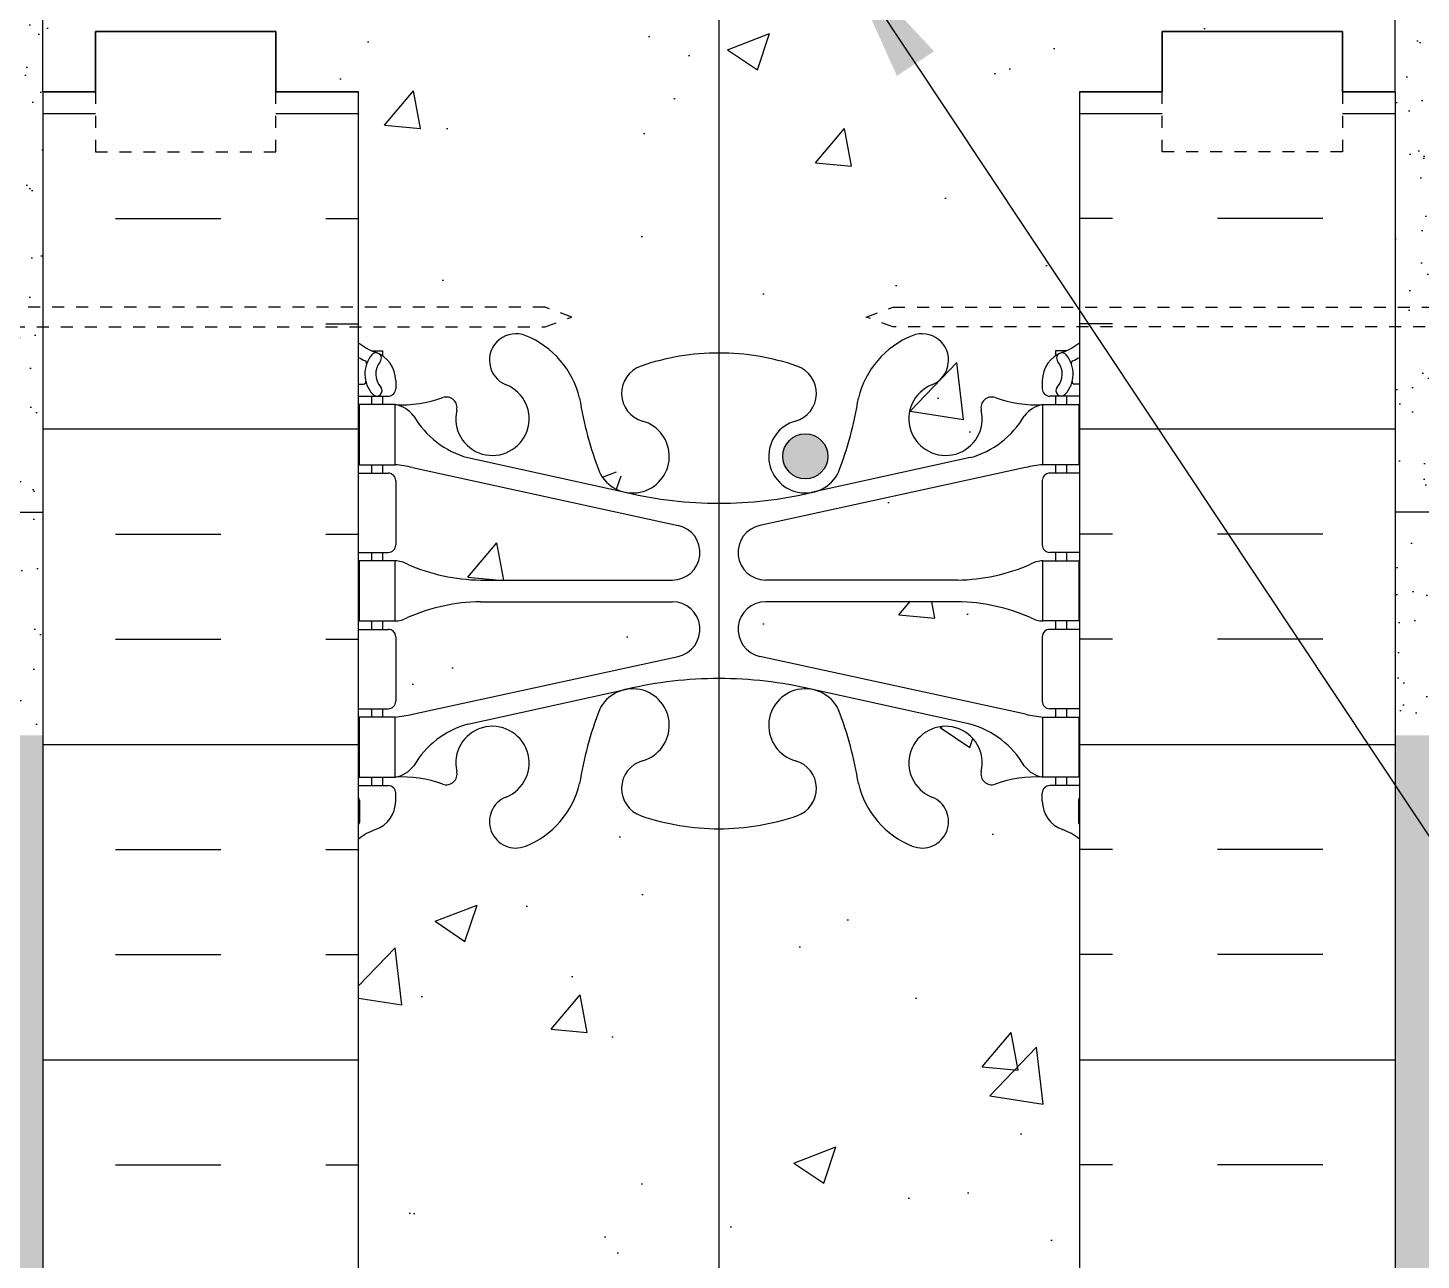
# Model space of a CAD drawing. Header units: inches. Extents: x -9 to 44, y 201.4 to 266.9.
# Drawn here: x 11.52 to 23.11, y 237.21 to 247.46 of the extents above; entities that cross this region are included whole.
import ezdxf

# ---------------------------------------------------------------- set-up
doc = ezdxf.new("R2010")
doc.units = ezdxf.units.IN
doc.header["$LTSCALE"] = 0.5
doc.header["$MEASUREMENT"] = 0
doc.linetypes.add('DASHED2', pattern=[0.375, 0.25, -0.125])
doc.linetypes.add('HIDDEN2', pattern=[0.1875, 0.125, -0.0625])
for name, color, linetype in [('HATCH', 12, 'Continuous'), ('line25', 2, 'Continuous'), ('LINE3', 3, 'Continuous'), ('LINE50', 5, 'Continuous'), ('LINE9', 9, 'Continuous'), ('TEXT', 4, 'Continuous'), ('Web_Edge', 9, 'Continuous')]:
    doc.layers.add(name, color=color, linetype=linetype)
doc.styles.add('DIM', font='romans.shx', dxfattribs={"width": 0.7})
doc.dimstyles.new('ext', dxfattribs={"dimscale": 12, "dimtxt": 0.09375, "dimasz": 0.09375, "dimexe": 0.09375, "dimexo": 0.0625, "dimgap": 0.0625, "dimtad": 0, "dimjust": 1, "dimdec": 1, "dimzin": 3, "dimdsep": 46, "dimlunit": 4, "dimtxsty": 'DIM', "dimcen": 0.09, "dimdle": 0.09375, "dimclrt": 4, "dimadec": 0, "dimazin": 0, "dimtfac": 1, "dimtdec": 1, "dimtmove": 2, "dimatfit": 3, "dimfxl": 0, "dimfrac": 2, "dimtolj": 1, "dimtzin": 0, "dimarcsym": 0})
pattern_1 = [(50, (0, 0), (3.586300913003767, -0.3137606749129755), [0.375, -4.125]), (355, (0, 0), (-0.693756668065, 3.760960668500059), [0.3, -3.3]), (100.4514, (0.2988584, -0.0261467), (2.892546908570108, 3.447197710304768), [0.31870095, -3.50571056]), (46.18420000000001, (0, 1), (5.336205243128222, -0.8275950716450904), [0.5625, -6.1875]), (96.6356, (0.444683725, 0.931033465), (4.673313527743517, 4.870589354502209), [0.47805144, -5.258565]), (351.1842, (0, 1), (4.673309725668136, 4.870593004626623), [0.45, -4.95]), (21, (0.5, 0.75), (2.984535260592308, -2.013094453326694), [0.375, -4.125]), (326.0000000000001, (0.5, 0.75), (1.216576659607909, 3.625750225234265), [0.3, -3.3]), (71.4514, (0.748711165, 0.58224197), (4.20111314290745, 1.612652483549762), [0.31870095, -3.50571056]), (37.50000000000001, (0, 0), (0.06079927658645334, 1.664469269156557), [0, -3.26, 0, -3.35, 0, -3.3125]), (7.499999999999999, (0, 0), (1.315347687210743, 1.972058559411801), [0, -1.91, 0, -3.185, 0, -1.2625]), (327.5, (-1.115, 0), (2.669112180862045, -0.112774358671899), [0, -1.25, 0, -3.9, 0, -5.175]), (317.5, (-1.615, 0), (2.915930846711931, 0.5005249116615882), [0, -1.625, 0, -2.59, 0, -3.675])]
pattern_2 = [(37.50000000000001, (0, 0), (-0.01574833952740204, 0.4817059422532897), [0, -0.38, 0, -0.425, 0, -0.40625]), (7.499999999999999, (0, 0), (0.4424441763169318, 0.7055365163074351), [0, -0.205, 0, -0.3425, 0, -0.13125]), (327.5, (-0.3075, 0), (0.7785354654378738, 0.001414763384241124), [0, -0.125, 0, -0.45, 0, -0.5875]), (317.5, (-0.3075, 0), (0.7515316511430733, 0.2194188912335623), [0, -0.0625, 0, -0.295, 0, -0.3375])]

msp = doc.modelspace()

# ---------------------------------------------------------------- hatches: boundary and pattern name
at = {"layer": 'HATCH'}
h = msp.add_hatch(dxfattribs=at)
h.set_pattern_fill('AR-SAND', color=256, scale=0.25, style=0)
h.set_pattern_definition(pattern_2)
h.paths.add_polyline_path([(23.3966874143037, 253.5360542320735), (22.8966874143037, 253.5360444132299), (22.8966874143037, 252.9325003595698), (22.8966874143037, 246.9325001422332), (22.8966874143037, 241.5784531545292), (23.3966874143037, 241.5784531545293), (23.3966874143037, 243.1825003595697), (23.39668735141629, 243.1825003595697), (23.39668735141629, 246.9325003595698), (23.3966874143037, 246.9325003595698)])
h.paths.add_polyline_path([(23.3966874143037, 255.4325003595698), (22.8966874143037, 255.4325003595698), (22.8966874143037, 253.6984519485843), (23.3966874143037, 253.6984904988888), (23.39668741430369, 253.8449557379211)])
h.paths.add_polyline_path([(11.64668741430371, 255.4325003595698), (11.14668741430371, 255.4325003595698), (11.14668741430371, 253.6984904988888), (11.64668741430371, 253.6984519485843)])
h.paths.add_polyline_path([(11.6466874143037, 252.9325002509015), (11.6466874143037, 253.5360444132298), (11.14668741430371, 253.5360542320735), (11.14668741430371, 253.3895889930407), (11.1466874143037, 241.5784531545292), (11.6466874143037, 241.5784531545292), (11.6466874143037, 246.9325001422332)])
h = msp.add_hatch(dxfattribs=at)
h.set_pattern_fill('AR-CONC', color=256, scale=0.5, style=0)
h.set_pattern_definition(pattern_1)
h.paths.add_polyline_path([(22.8966874143037, 252.9325002509014), (11.6466874143037, 252.9325003595698), (11.6466874143037, 246.9325001422332), (12.0841874143037, 246.9325001422332), (12.0841874143037, 247.4325001422332), (13.5841874143037, 247.4325001422332), (13.5841874143037, 246.9325001422332), (14.2716874143037, 246.9325001422332), (14.2716874143037, 244.8434816236634, 0.06439757034050445), (14.38169103441748, 244.7775220983998), (14.47169103441803, 244.7775220984067), (14.47169103442076, 244.7357960384825, -0.2490694201798393), (14.5816910344368, 244.528672886713), (14.58169103444044, 244.4611728867024, -0.4142135623864142), (14.51919103444044, 244.3986728866996), (14.47169103444259, 244.3986728866996), (14.47169103444713, 244.3286728866996), (14.5766910344326, 244.3286728866996, 0.1004604156421057), (14.9703895044997, 244.3858356425472, -0.6014354320922017), (15.08989297472406, 244.2809523001235, 2.182094824737766), (15.49997312858921, 244.4938617315726, -1), (15.66340170001808, 244.9023848056343, -0.2443795113575865), (16.11180957282605, 244.3816279011788, 0.05315652255459808), (16.27764902704261, 243.767546269267, 0.2232530870723599), (16.47797681042061, 243.6026924183327), (16.49759514237246, 243.5983810256332, 0.9554715931267755), (16.63587912636684, 244.1918509609154, -0.735592542233621), (16.62309425593292, 244.6498975380552, -0.08275514747001445), (17.2716874143037, 244.7579866218346, -0.08275514747013592), (17.92028057267539, 244.6498975380549, -0.7355925422346679), (17.90749570224061, 244.1918509609149, 0.9554715930979377), (18.04577968620691, 243.598381025627), (18.06539801818596, 243.6026924183325, 0.2232530870730148), (18.26572580156469, 243.7675462692671, 0.05315652255498537), (18.43156525578241, 244.3816279011833, -0.2443795113559685), (18.87997312858934, 244.9023848056343, -1), (19.04340170001825, 244.4938617315726, 2.182094824738817), (19.4534818538832, 244.2809523001235, -0.6014354320935724), (19.57298532410766, 244.3858356425472, 0.1004604156422705), (19.9666837941754, 244.3286728866996), (20.07168379416026, 244.3286728866996), (20.07168379416481, 244.3986728866996), (20.02418379416696, 244.3986728866996, -0.4142135623864142), (19.96168379416696, 244.4611728867024), (19.9616837941706, 244.5286728867186, -0.2490694201739146), (20.07168379418664, 244.7357960384825), (20.07168379418937, 244.7775220984066), (20.16168379418991, 244.7775220983998, 0.06439757034050952), (20.2716874143037, 244.8434816236634), (20.2716874143037, 246.9325001422332), (20.9591874143037, 246.9325001422332), (20.9591874143037, 247.4325001422332), (22.4591874143037, 247.4325001422332), (22.4591874143037, 246.9325001422332), (22.8966874143037, 246.9325001422332)])
h.paths.add_polyline_path([(16.7407161092263, 243.8982665171904, -1), (16.3657161092263, 243.8982665171904, -1)], flags=16)
h.paths.add_polyline_path([(16.88255862955594, 242.8686728866998, 0.8972920715073299), (16.9319261572594, 243.3233122581565), (14.72069091060149, 243.8048702131752, 0.03653717785633374), (14.5766910344326, 243.8286728866996), (14.47169103448078, 243.8286728866996), (14.47169103448533, 243.7586728866997), (14.51919103444044, 243.7586728866997, -0.414213562373095), (14.58169103444044, 243.6961728866997), (14.58169103444044, 243.1611728866997, -0.4142135623730952), (14.51919103444044, 243.0986728866997), (14.47169103452808, 243.0986728866997), (14.47169103453263, 243.0286728866997), (14.56844552434403, 243.0286728866998, -0.1342559353404942), (14.68029317699137, 243.0003438606635, 0.09784354240382391), (15.28641699451974, 242.8686728866997)])
h.paths.add_polyline_path([(16.92597083885662, 242.2327365790821), (17.10840768775978, 242.4151734279853, 0.471107494128934), (16.88255862955594, 242.6886728866998), (15.28641699451765, 242.6886728866998, 0.09784354240360763), (14.68029317699073, 242.5570019127357, -0.1342559353394306), (14.56844552434422, 242.5286728866998), (14.47169103456491, 242.5286728866998), (14.47169103456946, 242.4586728866997), (14.51919103444044, 242.4586728866997, -0.414213562375226), (14.58169103444089, 242.3961728866997), (14.58169103444089, 241.8611728866997, -0.4142135623730952), (14.51919103444089, 241.7986728866997), (14.47169103461221, 241.7986728866997), (14.47169103461675, 241.7286728866998), (14.57669103443163, 241.7286728866998, 0.03653717785721219), (14.72069091060396, 241.7524755602249)])
h.paths.add_polyline_path([(17.611448671348, 243.3233122581565, 0.8972920715073299), (17.66081619905145, 242.8686728866998), (19.25695783408975, 242.8686728866997, 0.09784354240360393), (19.86308165161664, 243.0003438606638, -0.1342559353395354), (19.97492930426325, 243.0286728866998), (20.07168379407477, 243.0286728866997), (20.07168379407932, 243.0986728866997), (20.02418379416696, 243.0986728866997, -0.4142135623730952), (19.96168379416696, 243.1611728866997), (19.96168379416696, 243.6961728866997, -0.414213562373095), (20.02418379416696, 243.7586728866997), (20.07168379412206, 243.7586728866997), (20.07168379412661, 243.8286728866996), (19.9666837941748, 243.8286728866996, 0.03653717785682582), (19.82268391800399, 243.8048702131748)])
h.paths.add_polyline_path([(17.66081619905145, 242.6886728866998, 0.8972920715104126), (17.611448671348, 242.234033515243), (19.82268391800591, 241.7524755602243, 0.03653717785651572), (19.96668379417552, 241.7286728866998), (20.07168379399065, 241.7286728866998), (20.07168379399519, 241.7986728866996), (20.0241837941665, 241.7986728866997, -0.4142135623730952), (19.9616837941665, 241.8611728866997), (19.9616837941665, 242.3961728866997, -0.414213562375226), (20.02418379416696, 242.4586728866997), (20.07168379403794, 242.4586728866996), (20.07168379404249, 242.5286728866998), (19.97492930426333, 242.5286728866998, -0.1342559353404496), (19.86308165161602, 242.557001912736, 0.09784354240390548), (19.25695783408714, 242.6886728866998)])
h.paths.add_polyline_path([(17.90749570224038, 241.3654948124841, -0.1174112027118042), (18.0046261710313, 241.3113919112568), (18.2716874143037, 241.5784531545292), (18.33875653655031, 241.5784531545292, 0.01864051762276766), (18.26572580156479, 241.7897995041325, 0.2232530870723599), (18.06539801818679, 241.9546533550668), (18.04577968623493, 241.9589647477663, 0.955471593126231)])
h.paths.add_polyline_path([(16.64361039680131, 241.9503761370268, 0.1216662116085698), (16.4975951423729, 241.9589647477665), (16.47797681042133, 241.954653355067, 0.2232530870729235), (16.27764902704271, 241.7897995041324, 0.01864051762276825), (16.20461829205708, 241.5784531545292), (16.27168741430372, 241.5784531545292)])
h = msp.add_hatch(dxfattribs=at)
h.set_pattern_fill('INSUL', color=256, scale=7, style=0)
h.set_pattern_definition([(0, (0, 0), (0, 2.625), []), (0, (0, 0.875), (0, 2.625), [0.875, -0.875]), (0, (0, 1.75), (0, 2.625), [0.875, -0.875])])
h.paths.add_polyline_path([(14.2716874143037, 246.9325001422332), (13.5841874143037, 246.9325001422332), (13.5841874143037, 246.4325001422332), (12.0841874143037, 246.4325001422332), (12.0841874143037, 246.9325001422332), (11.6466874143037, 246.9325001422332), (11.6466874143037, 245.1386400803968), (13.32397623604494, 245.1385816268211), (13.54822158977237, 245.0574232293388), (13.32435109384077, 244.9762050959311), (11.6466874143037, 244.9762380413659), (11.6466874143037, 228.9325001422332), (12.0841874143037, 228.9325001422332), (12.0841874143037, 229.4325001422332), (13.5841874143037, 229.4325001422332), (13.5841874143037, 228.9325001422332), (14.2716874143037, 228.9325001422332)])
h.paths.add_polyline_path([(11.6466874143037, 221.4962913877395), (14.2716874143037, 221.4962913877395), (14.2716874143037, 228.9325001422332), (13.5841874143037, 228.9325001422332), (13.5841874143037, 228.4325001422332), (12.0841874143037, 228.4325001422332), (12.0841874143037, 228.9325001422332), (11.6466874143037, 228.9325001422332)])
h = msp.add_hatch(dxfattribs=at)
h.set_pattern_fill('INSUL', color=256, scale=7, style=0)
h.set_pattern_definition([(179.9999999999556, (34.54337482842845, -1.338662514172029e-11), (2.032864111499763e-12, 2.625), []), (179.9999999999556, (34.54337482842913, 0.8749999999866134), (2.032864111499763e-12, 2.625), [0.875, -0.875]), (179.9999999999556, (34.54337482842981, 1.749999999986613), (2.032864111499763e-12, 2.625), [0.875, -0.875])])
h.paths.add_polyline_path([(20.27168741431599, 246.9325001422309), (20.95918741431599, 246.9325001422303), (20.9591874143156, 246.4325001422303), (22.4591874143156, 246.4325001422291), (22.45918741431598, 246.9325001422291), (22.89668741431598, 246.9325001422288), (22.8966874143146, 245.1386400803925), (21.21939859257336, 245.1385816268181), (20.99515323884587, 245.0574232293359), (21.2190237347774, 244.9762050959281), (22.89668741431447, 244.9762380413615), (22.89668741430205, 228.9325001422288), (22.45918741430205, 228.9325001422292), (22.45918741430243, 229.4325001422292), (20.95918741430243, 229.4325001422303), (20.95918741430205, 228.9325001422303), (20.27168741430205, 228.9325001422308)])
h.paths.add_polyline_path([(22.89668741429629, 221.4962913877351), (20.27168741429629, 221.4962913877372), (20.27168741430205, 228.9325001422309), (20.95918741430205, 228.9325001422303), (20.95918741430166, 228.4325001422303), (22.45918741430166, 228.4325001422291), (22.45918741430205, 228.9325001422291), (22.89668741430205, 228.9325001422288)])
h = msp.add_hatch(dxfattribs=at)
h.set_pattern_fill('AR-CONC', color=256, scale=0.5, style=0)
h.set_pattern_definition(pattern_1)
h.paths.add_polyline_path([(17.66081619905147, 232.9963273977665, 0.8972920715073299), (17.61144867134801, 232.5416880263099), (19.82268391800592, 232.0601300712912, 0.03653717785633356), (19.96668379417481, 232.0363273977668), (20.07168379412663, 232.0363273977668), (20.07168379412208, 232.1063273977667), (20.02418379416697, 232.1063273977666, -0.414213562373095), (19.96168379416697, 232.1688273977666), (19.96168379416697, 232.7038273977667, -0.4142135623730952), (20.02418379416697, 232.7663273977667), (20.07168379407933, 232.7663273977667), (20.07168379407479, 232.8363273977666), (19.97492930426334, 232.8363273977666, -0.134255935340447), (19.86308165161604, 232.8646564238029, 0.09784354240386217), (19.25695783408743, 232.9963273977666)])
h.paths.add_polyline_path([(17.61144867134801, 233.6309667692234, 0.8972920715104113), (17.66081619905147, 233.1763273977665), (19.25695783408976, 233.1763273977666, 0.09784354240360632), (19.86308165161667, 233.3079983717307, -0.1342559353395519), (19.97492930426329, 233.3363273977666), (20.0716837940425, 233.3363273977666), (20.07168379403795, 233.4063273977667), (20.02418379416697, 233.4063273977667, -0.414213562375226), (19.96168379416652, 233.4688273977667), (19.96168379416652, 234.0038273977667, -0.4142135623730952), (20.02418379416652, 234.0663273977667), (20.0716837939952, 234.0663273977667), (20.07168379399066, 234.1363273977666), (19.96668379417581, 234.1363273977666, 0.03653717785723123), (19.8226839180034, 234.1125247242415)])
h.paths.add_polyline_path([(16.88255862955596, 233.1763273977665, 0.8972920715104126), (16.93192615725941, 233.6309667692234), (14.7206909106015, 234.112524724242, 0.03653717785652821), (14.57669103443185, 234.1363273977666), (14.47169103461677, 234.1363273977666), (14.47169103461222, 234.0663273977667), (14.51919103444091, 234.0663273977667, -0.4142135623730952), (14.58169103444091, 234.0038273977667), (14.58169103444091, 233.4688273977667, -0.414213562375226), (14.51919103444045, 233.4063273977667), (14.47169103456947, 233.4063273977666), (14.47169103456493, 233.3363273977666), (14.56844552434446, 233.3363273977666, -0.1342559353400082), (14.68029317699139, 233.3079983717303, 0.09784354240385121), (15.28641699451993, 233.1763273977666)])
h.paths.add_polyline_path([(16.93192615725941, 232.5416880263099, 0.8972920715073299), (16.88255862955596, 232.9963273977665), (15.28641699451767, 232.9963273977666, 0.09784354240360385), (14.68029317699077, 232.8646564238025, -0.1342559353395025), (14.56844552434419, 232.8363273977666), (14.47169103453264, 232.8363273977666), (14.47169103452809, 232.7663273977666), (14.51919103444045, 232.7663273977667, -0.4142135623730952), (14.58169103444045, 232.7038273977667), (14.58169103444045, 232.1688273977666, -0.414213562373095), (14.51919103444045, 232.1063273977666), (14.47169103448535, 232.1063273977666), (14.4716910344808, 232.0363273977667), (14.57669103443261, 232.0363273977668, 0.0365371778570482), (14.72069091060429, 232.0601300712918)])
h.paths.add_polyline_path([(17.27168743117547, 240.7993591515648, -0.08275514959355061), (16.62309425593201, 240.9074482353446, -0.73559254223467), (16.6358791263668, 241.3654948124846, 0.9554715930981074), (16.49759514240059, 241.9589647477725), (16.47797681042085, 241.9546533550669, 0.223253087072501), (16.27764902704272, 241.7897995041324, 0.05315652255498755), (16.111809572825, 241.1757178722162, -0.2443795113559491), (15.66340170001807, 240.6549609677652, -1), (15.49997312858916, 241.0634840418269, 2.182094824738835), (15.08989297472422, 241.276393473276, -0.6014354320977948), (14.97038950449871, 241.1715101308527, 0.1004604156424614), (14.57669103443015, 241.2286728866998), (14.47169103464996, 241.2286728866997), (14.47169103465451, 241.1586728866997), (14.51919103444, 241.1586728866997, -0.4142135623864142), (14.58169103444, 241.0961728866969), (14.58169103443636, 241.0286728866807, -0.317837245170933), (14.41502436777303, 240.7929706263054, 0.08241458984435955), (14.2716874143037, 240.7138641497363), (14.2716874143037, 235.1511361347301, 0.08241458984435009), (14.41502436777301, 235.0720296581609, -0.3178372451770838), (14.58169103443636, 234.8363273977801), (14.58169103444, 234.7688273977695, -0.4142135623864142), (14.51919103444, 234.7063273977666), (14.47169103465451, 234.7063273977666), (14.47169103464996, 234.6363273977666), (14.5766910344302, 234.6363273977666, 0.100460415642616), (14.97038950449933, 234.6934901536139, -0.6014354320937474), (15.08989297472407, 234.5886068111904, 2.182094824737791), (15.49997312858923, 234.8015162426395, -1), (15.6634017000181, 235.2100393167011, -0.2443795113575919), (16.11180957282607, 234.6892824122456, 0.05315652255460317), (16.27764902704266, 234.0752007803338, 0.2232530870729076), (16.47797681042134, 233.9103469293994), (16.49759514237331, 233.9060355366998, 0.9554715931262864), (16.63587912636703, 234.4995054719822, -0.7355925422339569), (16.62309425593291, 234.9575520491221, -0.08275514892821964), (17.27168742588999, 235.0656411329015)])
h.paths.add_polyline_path([(20.2716874143037, 240.7138641497363, 0.08241458984434617), (20.1283504608344, 240.7929706263054, -0.317837245177038), (19.96168379417107, 241.0286728866863), (19.96168379416743, 241.0961728866969, -0.4142135623864142), (20.02418379416743, 241.1586728866997), (20.07168379395291, 241.1586728866997), (20.07168379395746, 241.2286728866998), (19.96668379417711, 241.2286728866998, 0.1004604156425892), (19.57298532410809, 241.1715101308524, -0.6014354320938642), (19.45348185388335, 241.276393473276, 2.182094824737785), (19.0434017000182, 241.0634840418269, -1), (18.87997312858933, 240.6549609677652, -0.244379511357592), (18.43156525578136, 241.1757178722208, 0.0531565225546031), (18.26572580156477, 241.7897995041326, 0.2232530870728768), (18.06539801818611, 241.9546533550669), (18.04577968623395, 241.9589647477666, 0.9554715931257719), (17.90749570224041, 241.3654948124841, -0.7355925422341094), (17.92028057267452, 240.9074482353442, -0.08275514534660662), (17.27168743117547, 240.7993591515648), (17.27168742588999, 235.0656411329015, -0.08275514601193315), (17.92028057267541, 234.9575520491218, -0.7355925422346679), (17.90749570224063, 234.4995054719818, 0.9554715930981356), (18.04577968620685, 233.9060355366938), (18.06539801818655, 233.9103469293995, 0.2232530870725242), (18.26572580156471, 234.0752007803339, 0.05315652255498299), (18.43156525578242, 234.6892824122501, -0.2443795113559711), (18.87997312858937, 235.2100393167011, -1), (19.04340170001826, 234.8015162426395, 2.182094824738853), (19.45348185388321, 234.5886068111903, -0.6014354320978721), (19.57298532410873, 234.6934901536137, 0.1004604156424578), (19.96668379417727, 234.6363273977666), (20.07168379395747, 234.6363273977666), (20.07168379395291, 234.7063273977666), (20.02418379416743, 234.7063273977666, -0.4142135623864142), (19.96168379416743, 234.7688273977695), (19.96168379417107, 234.8363273977857, -0.3178372451709339), (20.12835046083439, 235.0720296581609, 0.08241458984433751), (20.2716874143037, 235.1511361347301)])
h = msp.add_hatch(dxfattribs=at)
h.set_pattern_fill('AR-SAND', color=256, scale=0.25, style=0)
h.set_pattern_definition(pattern_2)
h.paths.add_polyline_path([(11.14668741430364, 221.4962913877395), (11.6466874143037, 221.4962913877395), (11.6466874143037, 241.5775393157304), (11.14668741430368, 241.5775393157304)])
h = msp.add_hatch(dxfattribs=at)
h.set_pattern_fill('AR-SAND', color=256, scale=0.25, style=0)
h.set_pattern_definition([(142.5, (34.5433748286074, 0), (0.01574833952740204, 0.4817059422532897), [0, -0.38, 0, -0.425, 0, -0.40625]), (172.5, (34.5433748286074, 0), (-0.4424441763169318, 0.7055365163074351), [0, -0.205, 0, -0.3425, 0, -0.13125]), (212.5, (34.8508748286074, 0), (-0.7785354654378738, 0.001414763384241124), [0, -0.125, 0, -0.45, 0, -0.5875]), (222.5, (34.8508748286074, 0), (-0.7515316511430733, 0.2194188912335623), [0, -0.0625, 0, -0.295, 0, -0.3375])])
h.paths.add_polyline_path([(23.39668741430376, 221.4962913877395), (22.8966874143037, 221.4962913877395), (22.8966874143037, 241.5775393157304), (23.39668741430372, 241.5775393157304)])
at = {"layer": 'LINE3'}
msp.add_hatch(color=256, dxfattribs=at).paths.add_polyline_path([(18.17765871938111, 243.8982665171904, 1), (17.80265871938111, 243.8982665171904, 1)])

# ---------------------------------------------------------------- linework, layer by layer
at = {"layer": 'line25'}
for p, q in [((14.2716874143037, 221.4962913877395), (14.2716874143037, 246.9325001422332)), ((20.2716874143037, 246.9325001422332), (20.2716874143037, 221.4962913877395))]:
    msp.add_line(p, q, dxfattribs=at)
at = {"layer": 'LINE3'}
msp.add_line((17.27168744328191, 253.9325004139039), (17.27168741430325, 222.4962913877395), dxfattribs=at)
msp.add_circle((17.99015871938111, 243.8982665171904), 0.1875, dxfattribs=at)
at = {"layer": 'LINE50'}
for p, q in [((11.6466874143037, 246.9325001422332), (11.6466874143037, 221.4962913877395)), ((22.8966874143037, 246.9325001422332), (22.8966874143037, 221.4962913877395))]:
    msp.add_line(p, q, dxfattribs=at)
at = {"layer": 'LINE50', "color": 2}
for p, q in [((11.14668741430371, 243.4325003595698), (11.64668741430371, 243.4325003595698)), ((23.3966874143035, 243.4325003595698), (22.8966874143035, 243.4325003595698))]:
    msp.add_line(p, q, dxfattribs=at)
at = {"layer": 'LINE50'}
for points in [[(14.2716874143037, 246.9325001422332), (13.5841874143037, 246.9325001422332), (13.5841874143037, 247.4325001422332), (12.0841874143037, 247.4325001422332), (12.0841874143037, 246.9325001422332), (11.6466874143037, 246.9325001422332)], [(11.6466874143037, 246.9325001422332), (12.0841874143037, 246.9325001422332), (12.0841874143037, 247.4325001422332), (13.5841874143037, 247.4325001422332), (13.5841874143037, 246.9325001422332), (14.2716874143037, 246.9325001422332)], [(20.2716874143037, 246.9325001422332), (20.9591874143037, 246.9325001422332), (20.9591874143037, 247.4325001422332), (22.4591874143037, 247.4325001422332), (22.4591874143037, 246.9325001422332), (22.8966874143037, 246.9325001422332)], [(22.8966874143037, 246.9325001422332), (22.4591874143037, 246.9325001422332), (22.4591874143037, 247.4325001422332), (20.9591874143037, 247.4325001422332), (20.9591874143037, 246.9325001422332), (20.2716874143037, 246.9325001422332)]]:
    msp.add_lwpolyline(points, dxfattribs=at)
at = {"layer": 'LINE9', "linetype": 'HIDDEN2'}
for p, q in [((15.82421699089803, 245.1384944933411), (9.396687414303699, 245.1387184929777)), ((16.0482215897724, 245.0574232293388), (15.82381118222273, 245.1386413627465)), ((15.82421577735854, 244.9761560043701), (16.0482215897724, 245.0574232293388)), ((18.49515323883503, 245.0574232293388), (18.7195636463847, 245.1386413627465)), ((18.71915905124889, 244.9761560043701), (18.49515323883503, 245.0574232293388)), ((18.7191578377094, 245.1384944933411), (25.14668741430373, 245.1387184929777)), ((9.396687414303699, 244.9762822261623), (15.82421577735854, 244.9761560043701)), ((25.14668741430373, 244.9762822261623), (18.71915905124889, 244.9761560043701))]:
    msp.add_line(p, q, dxfattribs=at)
at = {"layer": 'LINE9', "linetype": 'DASHED2', "ltscale": 0.15}
for points in [[(12.0841874143037, 246.9325001422332), (12.0841874143037, 246.9325001422332), (12.0841874143037, 246.4325001422332), (13.5841874143037, 246.4325001422332), (13.5841874143037, 246.9325001422332), (13.5841874143037, 246.9325001422332)], [(22.4591874143037, 246.9325001422332), (22.4591874143037, 246.9325001422332), (22.4591874143037, 246.4325001422332), (20.9591874143037, 246.4325001422332), (20.9591874143037, 246.9325001422332), (20.9591874143037, 246.9325001422332)]]:
    msp.add_lwpolyline(points, dxfattribs=at)
at = {"layer": 'TEXT', "color": 2}
for p, q in [((11.6466874143037, 246.9325001422332), (11.6466874143037, 253.5360444132298)), ((22.8966874143037, 246.9325001422332), (22.8966874143037, 253.5360444132299))]:
    msp.add_line(p, q, dxfattribs=at)
at = {"layer": 'Web_Edge'}
for p, q in [((14.38169103441744, 244.7775220983998), (14.47169103441805, 244.7775220984066)), ((14.47169103441805, 244.7775220984066), (14.47169103442077, 244.7357960384825)), ((20.16168379418998, 244.7775220983998), (20.07168379418938, 244.7775220984066)), ((20.07168379418938, 244.7775220984066), (20.07168379418665, 244.7357960384825)), ((14.27168741430371, 244.4986728866996), (14.31356657082627, 244.4986728866997)), ((14.58169103443682, 244.5286728867186), (14.58169103444046, 244.4611728867024)), ((19.96168379417061, 244.5286728867186), (19.96168379416697, 244.4611728867024)), ((20.27168741430371, 244.4986728866996), (20.22980825778116, 244.4986728866997)), ((14.27168741430371, 244.3986728866996), (14.51919103444046, 244.3986728866996)), ((14.38169103441744, 244.3986728866995), (14.38169103441744, 244.3286728866996)), ((14.4716910344426, 244.3986728866995), (14.47169103444715, 244.3286728866996)), ((20.27168741430371, 244.3986728866996), (20.02418379416697, 244.3986728866996)), ((20.07168379416483, 244.3986728866995), (20.07168379416028, 244.3286728866996)), ((20.16168379418998, 244.3986728866995), (20.16168379418998, 244.3286728866996)), ((15.18169103448175, 243.8875686781819), (16.50354660331261, 243.5970731119271)), ((19.36168379412568, 243.8875686781819), (18.03982822529481, 243.5970731119271)), ((14.38169103441744, 243.8286728866996), (14.38169103441744, 243.7586728866997)), ((14.4716910344808, 243.8286728866996), (14.47169103448535, 243.7586728866997)), ((14.72069091060151, 243.8048702131752), (16.93192615725941, 243.3233122581565)), ((19.82268391800592, 243.8048702131752), (17.61144867134801, 243.3233122581565)), ((20.07168379412663, 243.8286728866996), (20.07168379412208, 243.7586728866997)), ((20.16168379418998, 243.8286728866996), (20.16168379418998, 243.7586728866997)), ((14.27168741430371, 243.7586728866996), (14.51919103444046, 243.7586728866997)), ((14.58169103444046, 243.6961728866997), (14.58169103444046, 243.1611728866997)), ((19.96168379416697, 243.6961728866997), (19.96168379416697, 243.1611728866997)), ((20.27168741430371, 243.7586728866996), (20.02418379416697, 243.7586728866997)), ((14.27168741430371, 243.0986728866996), (14.51919103444046, 243.0986728866997)), ((14.38169103441699, 243.0986728866997), (14.38169103441699, 243.0286728866998)), ((14.47169103452809, 243.0986728866997), (14.47169103453264, 243.0286728866998)), ((20.27168741430371, 243.0986728866996), (20.02418379416697, 243.0986728866997)), ((20.07168379407933, 243.0986728866997), (20.07168379407479, 243.0286728866998)), ((20.16168379419044, 243.0986728866997), (20.16168379419044, 243.0286728866998)), ((15.28641699451767, 242.8686728866997), (16.88255862955596, 242.8686728866998)), ((19.25695783408976, 242.8686728866997), (17.66081619905147, 242.8686728866998)), ((15.28641699451767, 242.6886728866998), (16.88255862955596, 242.6886728866998)), ((19.25695783408976, 242.6886728866998), (17.66081619905147, 242.6886728866998)), ((14.38169103441699, 242.5286728866998), (14.38169103441699, 242.4586728866996)), ((14.47169103456493, 242.5286728866998), (14.47169103456948, 242.4586728866998)), ((20.0716837940425, 242.5286728866998), (20.07168379403795, 242.4586728866998)), ((20.16168379419044, 242.5286728866998), (20.16168379419044, 242.4586728866996)), ((14.27168741430371, 242.4586728866996), (14.51919103444046, 242.4586728866997)), ((14.58169103444091, 242.3961728866997), (14.58169103444091, 241.8611728866997)), ((19.96168379416652, 242.3961728866997), (19.96168379416652, 241.8611728866997)), ((20.27168741430371, 242.4586728866996), (20.02418379416697, 242.4586728866997)), ((14.72069091060151, 241.7524755602243), (16.93192615725941, 242.234033515243)), ((19.82268391800592, 241.7524755602243), (17.61144867134801, 242.234033515243)), ((15.18169103448175, 241.6697770952177), (16.50354660331261, 241.9602726614724)), ((19.36168379412568, 241.6697770952177), (18.03982822529481, 241.9602726614724)), ((14.27168741430371, 241.7986728866996), (14.51919103444091, 241.7986728866997)), ((14.38169103441699, 241.7986728866996), (14.38169103441699, 241.7286728866998)), ((14.47169103461222, 241.7986728866997), (14.47169103461677, 241.7286728866998)), ((20.27168741430371, 241.7986728866996), (20.02418379416652, 241.7986728866997)), ((20.07168379399521, 241.7986728866997), (20.07168379399066, 241.7286728866998)), ((20.16168379419044, 241.7986728866996), (20.16168379419044, 241.7286728866998)), ((14.38169103441699, 241.2286728866998), (14.38169103441699, 241.1586728866997)), ((14.47169103464997, 241.2286728866998), (14.47169103465451, 241.1586728866998)), ((20.07168379395746, 241.2286728866998), (20.07168379395291, 241.1586728866998)), ((20.16168379419044, 241.2286728866998), (20.16168379419044, 241.1586728866997)), ((14.27168741430371, 241.1586728866997), (14.51919103444, 241.1586728866997)), ((20.27168741430371, 241.1586728866997), (20.02418379416743, 241.1586728866997)), ((14.28169103470221, 241.0386728867011), (14.28169103471721, 240.8526028283246)), ((14.58169103443636, 241.0286728866807), (14.58169103444, 241.0961728866969)), ((19.96168379417107, 241.0286728866807), (19.96168379416743, 241.0961728866969)), ((20.26168379390522, 241.0386728867011), (20.26168379389021, 240.8526028283246))]:
    msp.add_line(p, q, dxfattribs=at)
for points in [[(14.27669103443243, 243.8286728866996), (14.57669103443262, 243.8286728866996), (14.57669103443262, 244.3286728866996), (14.27669103443243, 244.3286728866996)], [(20.26668379417499, 243.8286728866996), (19.96668379417481, 243.8286728866996), (19.96668379417481, 244.3286728866996), (20.26668379417499, 244.3286728866996)], [(14.27669103451747, 242.5286728866998), (14.57669103451765, 242.5286728866998), (14.57669103451765, 243.0286728866998), (14.27669103451747, 243.0286728866998)], [(20.26668379408996, 242.5286728866998), (19.96668379408978, 242.5286728866998), (19.96668379408978, 243.0286728866998), (20.26668379408996, 243.0286728866998)], [(14.27669103460205, 241.2286728866998), (14.57669103460224, 241.2286728866998), (14.57669103460224, 241.7286728866998), (14.27669103460205, 241.7286728866998)], [(20.26668379400537, 241.2286728866998), (19.96668379400519, 241.2286728866998), (19.96668379400519, 241.7286728866998), (20.26668379400537, 241.7286728866998)]]:
    msp.add_lwpolyline(points, close=True, dxfattribs=at)
for centre, radius, start, end in [((14.58169103444682, 245.2357796678826), 0.5, 231.6833368003636, 250.5287793646978), ((15.58168741430366, 244.6981232686034), 0.22, 68.19625201055851, 248.1962520105588), ((15.3866874143035, 244.2106809643253), 0.745, 13.26522148387238, 68.19625201061339), ((19.15668741430393, 244.2106809643253), 0.745, 111.8037479893866, 166.7347785161276), ((18.96168741430377, 244.6981232686034), 0.22, 291.8037479894412, 111.8037479894415), ((19.96168379416061, 245.2357796678826), 0.5, 289.4712206353022, 308.3166631996364), ((14.58169103444682, 245.2357796678826), 0.6, 238.890673723614, 245.0747707145235), ((14.57539844289188, 244.5832322930327), 0.25, 140.1145119962551, 222.4608678427978), ((14.41763207183733, 244.7141289863717), 0.04500919725234097, 319.1878992333799, 141.4480006768601), ((14.33169103443682, 244.5286728866996), 0.25, 4.360973023723161e-09, 70.52877936469785), ((17.27168741430371, 242.7579866218346), 2, 90.00000000000001, 108.9229639063544), ((17.27168741430371, 242.7579866218346), 2, 71.07703609364562, 90.00000000000001), ((20.21168379417061, 244.5286728866996), 0.25, 109.4712206353022, 179.999999995639), ((20.12574275677009, 244.7141289863717), 0.04500919725234097, 38.55199932313987, 220.81210076662), ((19.96797638571555, 244.5832322930327), 0.25, 317.5391321572022, 39.88548800374488), ((19.96168379416061, 245.2357796678826), 0.6, 294.9252292854765, 301.109326276386), ((14.32040122598058, 244.673527379322), 0.02, 340.7916022097029, 65.0747707147553), ((14.57539844289188, 244.5832322930327), 0.16, 140.0000771989657, 222.4608678427581), ((16.70092543493668, 244.4228682281083), 0.2400000000001666, 108.9229639064373, 254.2746540496555), ((17.84244939367075, 244.4228682281083), 0.2400000000001666, 285.7253459503445, 71.07703609356264), ((19.96797638571555, 244.5832322930327), 0.16, 317.5391321572419, 39.99992280103428), ((20.22297360262685, 244.673527379322), 0.02, 114.9252292852447, 199.208397790297), ((14.31356657082627, 244.5186728866996), 0.02, 270, 14.15406579579483), ((14.42416203342084, 244.4448395603827), 0.04500000000006049, 222.4608678430141, 42.46086784271834), ((15.3866874143035, 244.2106809643253), 0.305, 166.6795056680879, 68.19625201061339), ((19.15668741430393, 244.2106809643253), 0.305, 111.8037479893866, 13.32049433191205), ((20.11921279518658, 244.4448395603827), 0.04500000000006049, 137.5391321572817, 317.5391321569859), ((20.22980825778116, 244.5186728866996), 0.02, 165.8459342042052, 270), ((14.51919103444046, 244.4611728866996), 0.0625, 270, 2.605510395054913e-09), ((14.63272397858039, 245.3271018071391), 1, 266.7878664379243, 289.9067031613392), ((15.00231428763512, 244.3016881041295), 0.09, 346.679505668108, 108.8651388026238), ((19.07465091475463, 244.8523413836253), 3, 189.027267407221, 201.1983899770584), ((15.4687239138528, 244.8523413836253), 3, 338.8016100229416, 350.9727325927791), ((19.54106054097231, 244.3016881041295), 0.09, 71.13486119737621, 193.320494331892), ((19.91065085002704, 245.3271018071391), 1, 250.093296838661, 273.2121335620757), ((20.02418379416697, 244.4611728866996), 0.0625, 179.9999999973945, 270), ((14.53363269016138, 244.0824088434682), 0.25, 37.27766183479665, 80.08230222117953), ((20.00974213844604, 244.0824088434682), 0.25, 99.9176977788205, 142.7223381652034), ((15.38106244328522, 244.6105839210029), 0.75, 210.1549804662906, 254.5838091142816), ((16.55321610922631, 243.8982665171904), 0.3050000000005331, 205.3781731784819, 74.27465404970916), ((17.99015871938111, 243.8982665171904), 0.3050000000005331, 105.7253459502908, 334.6218268215181), ((19.16231238532221, 244.6105839210029), 0.75, 285.4161908857184, 329.8450195337094), ((14.48604227347762, 242.8327899607804), 1, 76.42908795296455, 84.79906907891682), ((20.0573325551298, 242.8327899607804), 1, 95.2009309210832, 103.5709120470354), ((14.51919103444046, 243.6961728866997), 0.0625, 0, 90.00000000002603), ((20.02418379416697, 243.6961728866997), 0.0625, 89.99999999997397, 180), ((17.27168741430417, 246.8641448204925), 3.356158198657953, 256.7691508398015, 270), ((17.27168741430326, 246.8641448204925), 3.356158198657953, 270, 283.2308491601985), ((16.88255862955596, 243.0986728866999), 0.23, 270, 77.60550865698416), ((17.66081619905147, 243.0986728866999), 0.23, 102.3944913430158, 270), ((14.51919103444046, 243.1611728866997), 0.0625, 270.000000000026, 0), ((20.02418379416697, 243.1611728866997), 0.0625, 180, 269.9999999999739), ((14.57256827943077, 242.8099892273103), 0.218722518258797, 60.49374658855844, 88.91995365505845), ((15.31656675533516, 244.4683887964545), 1.6, 246.5673388929685, 268.9202773152411), ((19.22680807327227, 244.4683887964545), 1.6, 271.0797226847589, 293.4326611070315), ((19.97080654917666, 242.8099892273103), 0.218722518258797, 91.08004634494155, 119.5062534114415), ((15.31656675533516, 241.088956976945), 1.6, 91.0797226847589, 113.4326611070315), ((15.31656675533516, 241.088956976945), 1.6, 91.0797226847589, 113.4326611070315), ((16.88255862955596, 242.4586728866996), 0.23, 282.3944913430157, 90.00000000000001), ((17.66081619905147, 242.4586728866996), 0.23, 90.00000000000001, 257.6055086569842), ((19.22680807327227, 241.088956976945), 1.6, 66.56733889296846, 88.92027731524112), ((19.22680807327227, 241.088956976945), 1.6, 66.56733889296846, 88.92027731524112), ((14.57256827943077, 242.7473565460892), 0.218722518258797, 271.0800463449416, 299.5062534114415), ((14.57256827943077, 242.7473565460892), 0.218722518258797, 271.0800463449416, 299.5062534114415), ((19.97080654917666, 242.7473565460892), 0.218722518258797, 240.4937465885585, 268.9199536550585), ((19.97080654917666, 242.7473565460892), 0.218722518258797, 240.4937465885585, 268.9199536550585), ((14.51919103444091, 242.3961728866997), 0.0625, 0, 90.00000000002603), ((20.02418379416652, 242.3961728866997), 0.0625, 89.99999999997397, 180), ((17.27168741430417, 238.693200952907), 3.356158198657953, 90.00000000000001, 103.2308491601985), ((17.27168741430326, 238.693200952907), 3.356158198657953, 76.76915083980147, 90.00000000000001), ((16.55321610922631, 241.6590792562091), 0.3050000000005331, 285.7253459502908, 154.6218268215181), ((17.99015871938111, 241.6590792562091), 0.3050000000005331, 25.37817317848184, 254.2746540497092), ((14.51919103444091, 241.8611728866997), 0.0625, 270.000000000026, 0), ((20.02418379416652, 241.8611728866997), 0.0625, 180, 269.9999999999739), ((14.48604227347762, 242.7245558126191), 1, 275.2009309210832, 283.5709120470354), ((19.07465091475463, 240.7050043897742), 3, 158.8016100229416, 170.972732592779), ((15.4687239138528, 240.7050043897742), 3, 9.02726740722094, 21.19838997705835), ((20.0573325551298, 242.7245558126191), 1, 256.4290879529646, 264.7990690789168), ((15.38106244328522, 240.9467618523966), 0.75, 105.4161908857185, 149.8450195337094), ((15.3866874143035, 241.3466648090742), 0.305, 291.8037479893866, 193.3204943319121), ((19.15668741430393, 241.3466648090742), 0.305, 346.6795056680879, 248.1962520106134), ((19.16231238532221, 240.9467618523966), 0.75, 30.15498046629059, 74.58380911428156), ((16.70092543493668, 241.1344775452912), 0.2400000000001666, 105.7253459503446, 251.0770360935626), ((17.84244939367075, 241.1344775452912), 0.2400000000001666, 288.9229639064374, 74.27465404965544), ((14.53363269016138, 241.4749369299313), 0.25, 279.9176977788205, 322.7223381652034), ((14.63272397858039, 240.2302439662604), 1, 70.09329683866103, 93.21213356207576), ((15.00231428763512, 241.25565766927), 0.09, 251.1348611973761, 13.32049433189197), ((19.54106054097231, 241.25565766927), 0.09, 166.679505668108, 288.8651388026238), ((19.91065085002704, 240.2302439662604), 1, 86.78786643792427, 109.9067031613392), ((20.00974213844604, 241.4749369299313), 0.25, 217.2776618347966, 260.0823022211795), ((14.51919103444, 241.0961728866997), 0.0625, 359.9999999973945, 90.00000000000001), ((15.3866874143035, 241.3466648090742), 0.745, 291.8037479893866, 346.7347785161276), ((19.15668741430393, 241.3466648090742), 0.745, 193.2652214838724, 248.1962520106134), ((20.02418379416743, 241.0961728866997), 0.0625, 90.00000000000001, 180.0000000026055), ((14.26169103470223, 241.0386728866996), 0.02, 4.432624559587171e-09, 60.01197545933967), ((14.33169103443636, 241.0286728866998), 0.25, 289.4712206353022, 359.999999995639), ((15.58168741430366, 240.8592225047961), 0.22, 111.8037479894415, 291.8037479894412), ((18.96168741430377, 240.8592225047961), 0.22, 248.1962520105588, 68.19625201055851), ((20.21168379417107, 241.0286728866998), 0.25, 180.000000004361, 250.5287793646978), ((20.2816837939052, 241.0386728866996), 0.02, 119.9880245406603, 179.9999999955674), ((17.27168741430371, 242.7993591515649), 2, 251.0770360936456, 270), ((17.27168741430371, 242.7993591515649), 2, 270, 288.9229639063544), ((14.58169103444637, 240.3215661055168), 0.6, 121.072950907234, 121.1093262763491), ((14.58169103444637, 240.3215661055168), 0.5, 109.4712206353022, 128.3166631995731), ((14.26169103471678, 240.8526028283229), 0.02, 301.0729509076614, 4.72248759103703e-09), ((19.96168379416106, 240.3215661055168), 0.5, 51.68333680042689, 70.52877936469785), ((20.28168379389065, 240.8526028283229), 0.02, 179.9999999952775, 238.9270490923385), ((19.96168379416106, 240.3215661055168), 0.6, 58.89067372365093, 58.92704909276602)]:
    msp.add_arc(centre, radius, start, end, dxfattribs=at)

# ---------------------------------------------------------------- leaders
at = {"layer": 'TEXT'}
msp.add_leader([(18.28359283473691, 248.1031837238166), (25.0651188560924, 237.8955971844103), (27.21963187984812, 237.8955971844103)], dimstyle='ext', override={"dimgap": 0.0625, "dimtad": 0}, dxfattribs=at)

doc.saveas('drawing.dxf')
